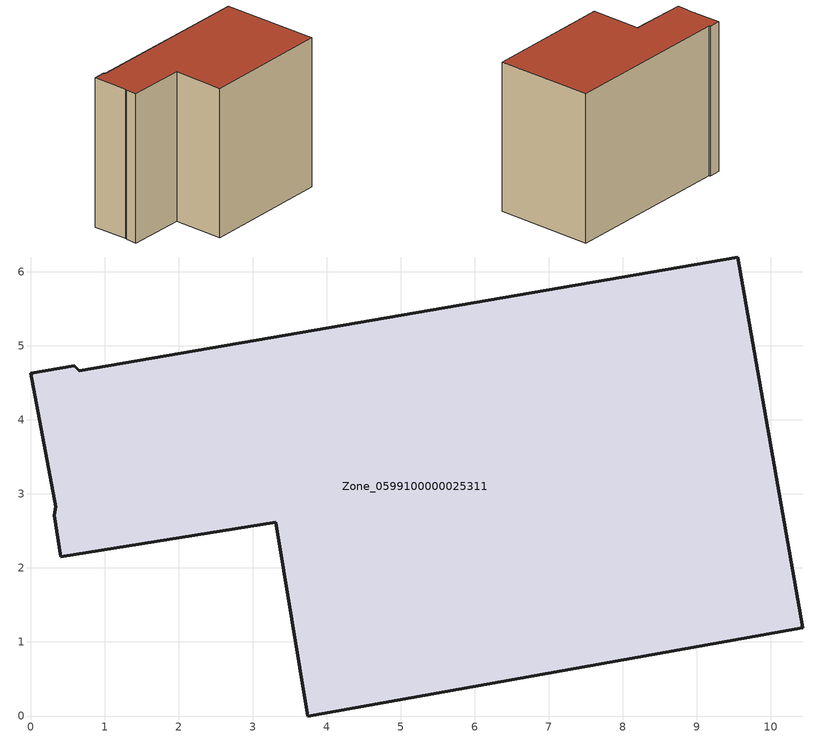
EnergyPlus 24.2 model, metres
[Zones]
Zone_0599100000025311
 floor ground (C_G): 9.55,6.2 10.43,1.19 3.74,0 3.31,2.62 0.41,2.15 0.32,2.71 0.34,2.83 0,4.63 0.59,4.73 0.66,4.66 z0
 wall outside (C_F): 0.59,4.73 0,4.63 0.34,2.83 0.32,2.71 0.41,2.15 3.31,2.62 3.74,0 10.43,1.19 9.55,6.2 0.66,4.66 0.59,4.73 z0:7.87
 roof outside (C_R): 0,4.63 0.34,2.83 0.32,2.71 0.41,2.15 3.31,2.62 3.74,0 10.43,1.19 9.55,6.2 0.66,4.66 0.59,4.73 z7.87
[BUILDING]
Pand.0599100000025311: North Axis=0; Terrain=City; Loads Convergence Tolerance Value=0.04; Temperature Convergence Tolerance Value=0.4; Solar Distribution=FullExterior; Maximum Number of Warmup Days=25; Minimum Number of Warmup Days=1
[Site:Location]
Rotterdam.The.Hague.AP_ZH_NLD Design_Conditions: Latitude=51.96; Longitude=4.45; Time Zone=1; Elevation=-4.5
[SITE:GROUNDTEMPERATURE:BUILDINGSURFACE]
18, 18, 18, 18, 18, 18, 18, 18, 18, 18, 18, 18
[MATERIAL] Thermal Absorptance=0.9; Solar Absorptance=0.7; Visible Absorptance=0.7
Name | Roughness | Thickness | Conductivity | Density | Specific Heat
G.TC.1946 | MediumSmooth | 0.15 | 1 | 540 | 1210
F.TC.1946 | Rough | 0.3 | 0.857143 | 1920 | 840
R.TC.1946 | MediumRough | 0.2 | 0.909091 | 1500 | 1000
[CONSTRUCTION]
C_G: G.TC.1946
C_F: F.TC.1946
C_R: R.TC.1946
[ZONE]
Zone_0599100000025311: Type=1; Multiplier=1; Ceiling Height=Autocalculate; Volume=Autocalculate; Floor Area=autocalculate; Part of Total Floor Area=Yes
[ZONEINFILTRATION:DESIGNFLOWRATE]
Infil_Zone_0599100000025311: Zone or ZoneList or Space or SpaceList=Zone_0599100000025311; Schedule=AlwaysOn; Design Flow Rate Calculation Method=Flow/Area; Flow Rate per Floor Area=0.003; Constant Term Coefficient=1; Temperature Term Coefficient=0; Velocity Term Coefficient=0; Velocity Squared Term Coefficient=0
[HVACTEMPLATE:ZONE:IDEALLOADSAIRSYSTEM]
Zone_0599100000025311: Maximum Heating Supply Air Temperature=50; Minimum Cooling Supply Air Temperature=13; Maximum Heating Supply Air Humidity Ratio=0.0156; Minimum Cooling Supply Air Humidity Ratio=0.0077; Heating Limit=NoLimit; Cooling Limit=NoLimit; Dehumidification Control Type=ConstantSensibleHeatRatio; Cooling Sensible Heat Ratio=0.7; Dehumidification Setpoint=60; Humidification Control Type=None; Humidification Setpoint=30; Outdoor Air Method=None; Outdoor Air Flow Rate per Person=0.00944; Outdoor Air Flow Rate per Zone Floor Area=0; Outdoor Air Flow Rate per Zone=0; Demand Controlled Ventilation Type=None; Outdoor Air Economizer Type=NoEconomizer; Heat Recovery Type=None; Sensible Heat Recovery Effectiveness=0.7; Latent Heat Recovery Effectiveness=0.65
[ZONECONTROL:THERMOSTAT]
ThermostatControl_Zone_0599100000025311: Zone or ZoneList=Zone_0599100000025311; Control Type Schedule=DualSetpointControlType; Control 1=Thermostat_Zone_0599100000025311; Temperature Difference Between Cutout And Setpoint=0
[THERMOSTATSETPOINT:DUALSETPOINT]
Thermostat_Zone_0599100000025311: Heating Setpoint Temperature Schedule=HeatingSetpoint_Zone_0599100000025311; Cooling Setpoint Temperature Schedule=CoolingSetpoint_Zone_0599100000025311
[SCHEDULE:COMPACT]
HeatingSetpoint_Zone_0599100000025311: Through: 12/31, For: AllDays, Until: 24:00, 21
CoolingSetpoint_Zone_0599100000025311: Through: 12/31, For: AllDays, Until: 24:00, 24
DualSetpointControlType: Through: 12/31, For: AllDays, Until: 24:00, 4
AlwaysOn: Through: 12/31, For: AllDays, Until: 24:00, 1
